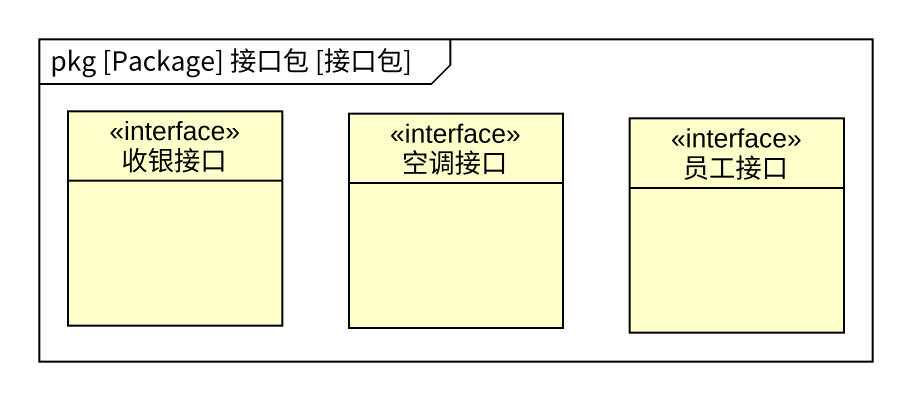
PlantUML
@startuml
mainframe pkg [Package] 接口包 [接口包]
hide circle
hide empty members
interface 收银接口
interface 空调接口
interface 员工接口
@enduml
